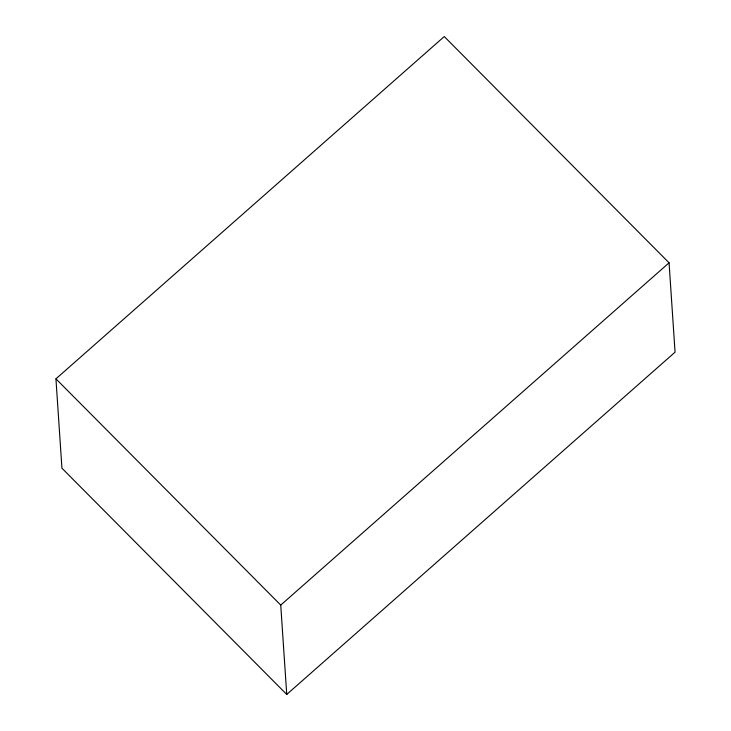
<?xml version="1.0" encoding="UTF-8"?>
<svg xmlns="http://www.w3.org/2000/svg" width="731" height="731" viewBox="0 0 731 731"><rect width="100%" height="100%" fill="white"/><g stroke="black" fill="none" stroke-linecap="round" stroke-linejoin="round"><path stroke-width="1.1" d="M55.94 378.832L444.265 36.55L669.066 262.813L675.06 352.168L286.735 694.45L61.934 468.187L55.94 378.832L280.741 605.094L286.735 694.45M280.741 605.094L669.066 262.813"/></g></svg>
